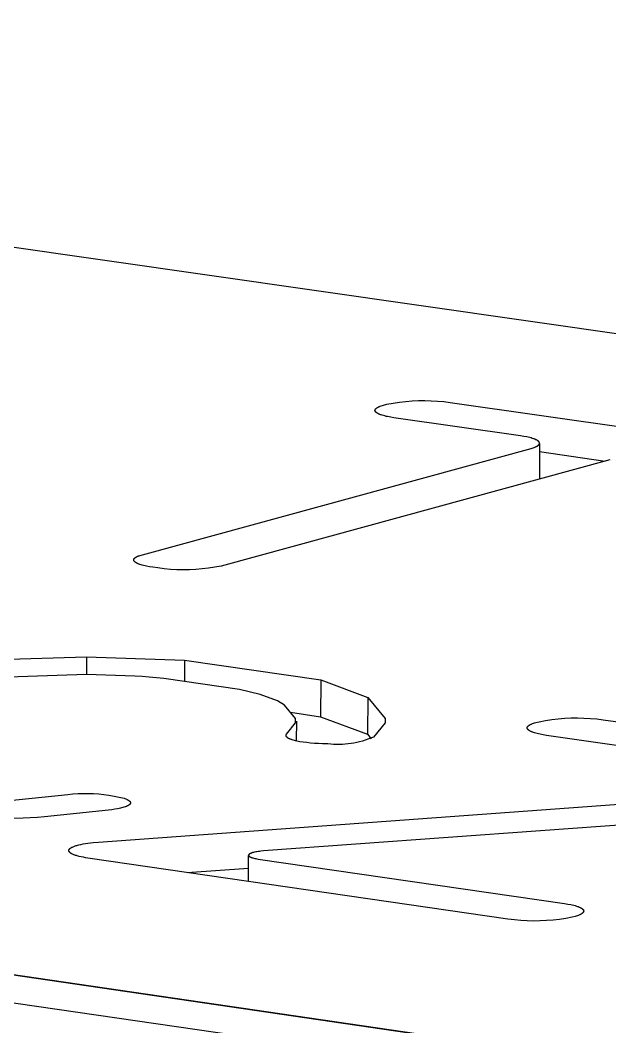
# Model space of a CAD drawing. Header units: millimetres. Extents: x -1283 to 2747, y -259 to 2557.
# Drawn here: x -25.82 to -11.62, y 884.06 to 908.29 of the extents above; entities that cross this region are included whole.
import ezdxf

# ---------------------------------------------------------------- set-up
doc = ezdxf.new("R2010")
doc.units = ezdxf.units.MM
doc.header["$MEASUREMENT"] = 0
doc.layers.add('Utwórz2D linie widoczne', color=7, linetype='Continuous', true_color=0x000000)

msp = doc.modelspace()

# ---------------------------------------------------------------- linework, layer by layer
at = {"layer": 'Utwórz2D linie widoczne'}
for p, q in [((133.445, 880.015), (-137.206, 918.732)), ((-177.156, 907.395), (89.502, 868.446)), ((90.257, 868.338), (-177.15, 907.396)), ((-180.82, 907.279), (90.947, 867.553)), ((-16.686, 899.097), (-16.534, 899.114)), ((-16.534, 899.114), (-16.381, 899.127)), ((-16.381, 899.127), (-16.229, 899.134)), ((-16.229, 899.134), (-16.076, 899.136)), ((-16.076, 899.136), (-15.922, 899.133)), ((-15.922, 899.133), (-15.77, 899.124)), ((-15.77, 899.124), (-15.617, 899.111)), ((-15.617, 899.111), (-15.465, 899.093)), ((-17.277, 898.904), (-17.276, 898.905)), ((-17.277, 898.902), (-17.277, 898.904)), ((-17.277, 898.901), (-17.277, 898.902)), ((-17.277, 898.9), (-17.277, 898.901)), ((-17.277, 898.898), (-17.277, 898.9)), ((-17.277, 898.897), (-17.277, 898.898)), ((-17.277, 898.895), (-17.277, 898.897)), ((-17.277, 898.894), (-17.277, 898.895)), ((-17.277, 898.893), (-17.277, 898.894)), ((-17.276, 898.891), (-17.277, 898.893)), ((-17.276, 898.909), (-17.275, 898.911)), ((-17.276, 898.908), (-17.276, 898.909)), ((-17.276, 898.907), (-17.276, 898.908)), ((-17.276, 898.905), (-17.276, 898.907)), ((-17.276, 898.89), (-17.276, 898.891)), ((-17.276, 898.889), (-17.276, 898.89)), ((-17.275, 898.887), (-17.276, 898.889)), ((-17.275, 898.912), (-17.274, 898.913)), ((-17.275, 898.911), (-17.275, 898.912)), ((-17.275, 898.886), (-17.275, 898.887)), ((-17.275, 898.884), (-17.275, 898.886)), ((-17.274, 898.883), (-17.275, 898.884)), ((-17.274, 898.915), (-17.273, 898.916)), ((-17.274, 898.913), (-17.274, 898.915)), ((-17.274, 898.882), (-17.274, 898.883)), ((-17.273, 898.88), (-17.274, 898.882)), ((-17.273, 898.918), (-17.272, 898.919)), ((-17.273, 898.916), (-17.273, 898.918)), ((-17.272, 898.879), (-17.273, 898.88)), ((-17.272, 898.92), (-17.271, 898.922)), ((-17.272, 898.919), (-17.272, 898.92)), ((-17.272, 898.877), (-17.272, 898.879)), ((-17.271, 898.876), (-17.272, 898.877)), ((-17.271, 898.922), (-17.27, 898.923)), ((-17.27, 898.875), (-17.271, 898.876)), ((-17.27, 898.923), (-17.269, 898.924)), ((-17.269, 898.873), (-17.27, 898.875)), ((-17.269, 898.924), (-17.268, 898.926)), ((-17.268, 898.872), (-17.269, 898.873)), ((-17.268, 898.927), (-17.267, 898.928)), ((-17.268, 898.926), (-17.268, 898.927)), ((-17.268, 898.871), (-17.268, 898.872)), ((-17.267, 898.869), (-17.268, 898.871)), ((-17.267, 898.928), (-17.266, 898.93)), ((-17.266, 898.868), (-17.267, 898.869)), ((-17.266, 898.93), (-17.265, 898.931)), ((-17.265, 898.866), (-17.266, 898.868)), ((-17.265, 898.931), (-17.264, 898.932)), ((-17.263, 898.865), (-17.265, 898.866)), ((-17.264, 898.932), (-17.262, 898.934)), ((-17.262, 898.864), (-17.263, 898.865)), ((-17.262, 898.934), (-17.261, 898.935)), ((-17.261, 898.862), (-17.262, 898.864)), ((-17.261, 898.935), (-17.26, 898.936)), ((-17.26, 898.861), (-17.261, 898.862)), ((-17.26, 898.936), (-17.259, 898.938)), ((-17.259, 898.86), (-17.26, 898.861)), ((-17.259, 898.938), (-17.256, 898.94)), ((-17.257, 898.858), (-17.259, 898.86)), ((-17.255, 898.855), (-17.257, 898.858)), ((-17.256, 898.94), (-17.254, 898.943)), ((-17.254, 898.943), (-17.251, 898.946)), ((-17.251, 898.946), (-17.248, 898.948)), ((-17.248, 898.948), (-17.244, 898.951)), ((-17.244, 898.951), (-17.241, 898.953)), ((-17.241, 898.953), (-17.238, 898.956)), ((-17.238, 898.956), (-17.234, 898.958)), ((-17.234, 898.958), (-17.23, 898.961)), ((-17.23, 898.961), (-17.226, 898.964)), ((-17.226, 898.964), (-17.222, 898.966)), ((-17.222, 898.966), (-17.213, 898.971)), ((-17.213, 898.971), (-17.204, 898.976)), ((-17.204, 898.976), (-17.195, 898.981)), ((-17.195, 898.981), (-17.184, 898.985)), ((-17.184, 898.985), (-17.174, 898.99)), ((-17.174, 898.99), (-17.162, 898.994)), ((-17.162, 898.994), (-17.151, 898.999)), ((-17.151, 898.999), (-17.126, 899.007)), ((-17.126, 899.007), (-17.1, 899.016)), ((-17.1, 899.016), (-17.073, 899.024)), ((-17.073, 899.024), (-16.988, 899.047)), ((-16.988, 899.047), (-16.838, 899.074)), ((-16.838, 899.074), (-16.686, 899.097)), ((-15.465, 899.093), (-5.681, 897.689)), ((-17.252, 898.853), (-17.255, 898.855)), ((-17.249, 898.85), (-17.252, 898.853)), ((-17.245, 898.847), (-17.249, 898.85)), ((-17.242, 898.845), (-17.245, 898.847)), ((-17.238, 898.842), (-17.242, 898.845)), ((-17.234, 898.839), (-17.238, 898.842)), ((-17.23, 898.837), (-17.234, 898.839)), ((-17.226, 898.834), (-17.23, 898.837)), ((-17.222, 898.831), (-17.226, 898.834)), ((-17.217, 898.829), (-17.222, 898.831)), ((-17.213, 898.826), (-17.217, 898.829)), ((-17.203, 898.821), (-17.213, 898.826)), ((-17.193, 898.816), (-17.203, 898.821)), ((-17.182, 898.811), (-17.193, 898.816)), ((-17.17, 898.806), (-17.182, 898.811)), ((-17.158, 898.801), (-17.17, 898.806)), ((-17.145, 898.796), (-17.158, 898.801)), ((-17.131, 898.791), (-17.145, 898.796)), ((-17.103, 898.782), (-17.131, 898.791)), ((-17.073, 898.773), (-17.103, 898.782)), ((-17.041, 898.765), (-17.073, 898.773)), ((-17.007, 898.756), (-17.041, 898.765)), ((-16.972, 898.749), (-17.007, 898.756)), ((-16.898, 898.735), (-16.972, 898.749)), ((-16.821, 898.723), (-16.898, 898.735)), ((-13.774, 898.286), (-16.821, 898.723)), ((-13.697, 898.273), (-13.774, 898.286)), ((-13.623, 898.259), (-13.697, 898.273)), ((-13.588, 898.252), (-13.623, 898.259)), ((-13.554, 898.244), (-13.588, 898.252)), ((-13.522, 898.235), (-13.554, 898.244)), ((-13.492, 898.226), (-13.522, 898.235)), ((-13.464, 898.217), (-13.492, 898.226)), ((-13.45, 898.212), (-13.464, 898.217)), ((-13.437, 898.208), (-13.45, 898.212)), ((-13.425, 898.203), (-13.437, 898.208)), ((-13.413, 898.198), (-13.425, 898.203)), ((-13.402, 898.193), (-13.413, 898.198)), ((-13.392, 898.187), (-13.402, 898.193)), ((-13.382, 898.182), (-13.392, 898.187)), ((-13.377, 898.18), (-13.382, 898.182)), ((-13.373, 898.177), (-13.377, 898.18)), ((-13.368, 898.174), (-13.373, 898.177)), ((-13.364, 898.172), (-13.368, 898.174)), ((-13.36, 898.169), (-13.364, 898.172)), ((-13.356, 898.166), (-13.36, 898.169)), ((-13.353, 898.164), (-13.356, 898.166)), ((-13.349, 898.161), (-13.353, 898.164)), ((-13.346, 898.158), (-13.349, 898.161)), ((-13.343, 898.155), (-13.346, 898.158)), ((-13.34, 898.153), (-13.343, 898.155)), ((-13.337, 898.15), (-13.34, 898.153)), ((-13.336, 898.149), (-13.337, 898.15)), ((-13.335, 898.147), (-13.336, 898.149)), ((-13.333, 898.146), (-13.335, 898.147)), ((-13.332, 898.144), (-13.333, 898.146)), ((-13.331, 898.143), (-13.332, 898.144)), ((-13.33, 898.142), (-13.331, 898.143)), ((-13.329, 898.14), (-13.33, 898.142)), ((-13.328, 898.139), (-13.329, 898.14)), ((-13.327, 898.138), (-13.328, 898.139)), ((-13.326, 898.136), (-13.327, 898.138)), ((-13.325, 898.135), (-13.326, 898.136)), ((-13.324, 898.133), (-13.325, 898.135)), ((-13.324, 898.132), (-13.324, 898.133)), ((-13.323, 898.131), (-13.324, 898.132)), ((-13.322, 898.129), (-13.323, 898.131)), ((-22.876, 895.427), (-13.521, 897.984)), ((-13.521, 897.984), (-13.494, 897.992)), ((-13.494, 897.992), (-13.468, 898)), ((-13.468, 898), (-13.443, 898.009)), ((-13.443, 898.009), (-13.432, 898.013)), ((-13.432, 898.013), (-13.42, 898.018)), ((-13.42, 898.018), (-13.41, 898.023)), ((-13.41, 898.023), (-13.4, 898.027)), ((-13.4, 898.027), (-13.39, 898.032)), ((-13.39, 898.032), (-13.381, 898.037)), ((-13.381, 898.037), (-13.372, 898.042)), ((-13.372, 898.042), (-13.368, 898.044)), ((-13.368, 898.044), (-13.364, 898.047)), ((-13.364, 898.047), (-13.36, 898.049)), ((-13.36, 898.049), (-13.357, 898.052)), ((-13.357, 898.052), (-13.353, 898.055)), ((-13.353, 898.055), (-13.35, 898.057)), ((-13.35, 898.057), (-13.347, 898.06)), ((-13.347, 898.06), (-13.343, 898.062)), ((-13.343, 898.062), (-13.341, 898.065)), ((-13.341, 898.065), (-13.338, 898.068)), ((-13.338, 898.068), (-13.335, 898.07)), ((-13.335, 898.07), (-13.334, 898.072)), ((-13.334, 898.072), (-13.333, 898.073)), ((-13.333, 898.073), (-13.332, 898.074)), ((-13.332, 898.074), (-13.331, 898.076)), ((-13.331, 898.076), (-13.33, 898.077)), ((-13.33, 898.077), (-13.329, 898.078)), ((-13.329, 898.078), (-13.328, 898.08)), ((-13.328, 898.08), (-13.327, 898.081)), ((-13.327, 898.081), (-13.326, 898.082)), ((-13.326, 898.082), (-13.325, 898.084)), ((-13.325, 898.084), (-13.324, 898.085)), ((-13.324, 898.085), (-13.323, 898.086)), ((-13.323, 898.088), (-13.322, 898.089)), ((-13.323, 898.086), (-13.323, 898.088)), ((-13.322, 898.128), (-13.322, 898.129)), ((-13.321, 898.126), (-13.322, 898.128)), ((-13.322, 898.089), (-13.321, 898.09)), ((-13.32, 898.125), (-13.321, 898.126)), ((-13.317, 898.1), (-13.321, 897.248)), ((-13.321, 898.092), (-13.32, 898.093)), ((-13.321, 898.09), (-13.321, 898.092)), ((-13.32, 898.124), (-13.32, 898.125)), ((-13.319, 898.122), (-13.32, 898.124)), ((-13.32, 898.095), (-13.319, 898.096)), ((-13.32, 898.093), (-13.32, 898.095)), ((-13.319, 898.121), (-13.319, 898.122)), ((-13.319, 898.119), (-13.319, 898.121)), ((-13.318, 898.118), (-13.319, 898.119)), ((-13.319, 898.099), (-13.318, 898.1)), ((-13.319, 898.097), (-13.319, 898.099)), ((-13.319, 898.096), (-13.319, 898.097)), ((-13.318, 898.117), (-13.318, 898.118)), ((-13.318, 898.115), (-13.318, 898.117)), ((-13.318, 898.114), (-13.318, 898.115)), ((-13.318, 898.113), (-13.318, 898.114)), ((-13.317, 898.111), (-13.318, 898.113)), ((-13.318, 898.106), (-13.317, 898.107)), ((-13.318, 898.104), (-13.318, 898.106)), ((-13.318, 898.103), (-13.318, 898.104)), ((-13.318, 898.101), (-13.318, 898.103)), ((-13.318, 898.1), (-13.318, 898.101)), ((-13.318, 897.906), (-11.741, 897.68)), ((-13.317, 898.11), (-13.317, 898.111)), ((-13.317, 898.108), (-13.317, 898.11)), ((-13.317, 898.107), (-13.317, 898.108)), ((-11.624, 897.712), (-20.976, 895.153)), ((-23.082, 895.309), (-23.081, 895.31)), ((-23.082, 895.308), (-23.082, 895.309)), ((-23.082, 895.306), (-23.082, 895.308)), ((-23.082, 895.305), (-23.082, 895.306)), ((-23.082, 895.303), (-23.082, 895.305)), ((-23.082, 895.302), (-23.082, 895.303)), ((-23.082, 895.301), (-23.082, 895.302)), ((-23.082, 895.299), (-23.082, 895.301)), ((-23.082, 895.298), (-23.082, 895.299)), ((-23.082, 895.296), (-23.082, 895.298)), ((-23.082, 895.295), (-23.082, 895.296)), ((-23.082, 895.294), (-23.082, 895.295)), ((-23.081, 895.292), (-23.082, 895.294)), ((-23.081, 895.313), (-23.08, 895.315)), ((-23.081, 895.312), (-23.081, 895.313)), ((-23.081, 895.31), (-23.081, 895.312)), ((-23.081, 895.291), (-23.081, 895.292)), ((-23.081, 895.289), (-23.081, 895.291)), ((-23.08, 895.288), (-23.081, 895.289)), ((-23.08, 895.316), (-23.079, 895.317)), ((-23.08, 895.315), (-23.08, 895.316)), ((-23.08, 895.287), (-23.08, 895.288)), ((-23.079, 895.285), (-23.08, 895.287)), ((-23.079, 895.319), (-23.078, 895.32)), ((-23.079, 895.317), (-23.079, 895.319)), ((-23.079, 895.284), (-23.079, 895.285)), ((-23.078, 895.282), (-23.079, 895.284)), ((-23.078, 895.32), (-23.077, 895.321)), ((-23.078, 895.281), (-23.078, 895.282)), ((-23.077, 895.28), (-23.078, 895.281)), ((-23.077, 895.323), (-23.076, 895.324)), ((-23.077, 895.321), (-23.077, 895.323)), ((-23.076, 895.278), (-23.077, 895.28)), ((-23.076, 895.324), (-23.075, 895.326)), ((-23.076, 895.277), (-23.076, 895.278)), ((-23.075, 895.275), (-23.076, 895.277)), ((-23.075, 895.326), (-23.074, 895.327)), ((-23.074, 895.274), (-23.075, 895.275)), ((-23.074, 895.327), (-23.073, 895.328)), ((-23.073, 895.273), (-23.074, 895.274)), ((-23.073, 895.33), (-23.072, 895.331)), ((-23.073, 895.328), (-23.073, 895.33)), ((-23.072, 895.271), (-23.073, 895.273)), ((-23.072, 895.331), (-23.071, 895.332)), ((-23.071, 895.27), (-23.072, 895.271)), ((-23.071, 895.332), (-23.07, 895.334)), ((-23.07, 895.269), (-23.071, 895.27)), ((-23.07, 895.334), (-23.069, 895.335)), ((-23.069, 895.267), (-23.07, 895.269)), ((-23.069, 895.335), (-23.067, 895.336)), ((-23.068, 895.266), (-23.069, 895.267)), ((-23.067, 895.264), (-23.068, 895.266)), ((-23.067, 895.336), (-23.066, 895.338)), ((-23.065, 895.263), (-23.067, 895.264)), ((-23.066, 895.338), (-23.065, 895.339)), ((-23.065, 895.339), (-23.064, 895.34)), ((-23.064, 895.262), (-23.065, 895.263)), ((-23.064, 895.34), (-23.061, 895.343)), ((-23.063, 895.26), (-23.064, 895.262)), ((-23.06, 895.257), (-23.063, 895.26)), ((-23.061, 895.343), (-23.058, 895.346)), ((-23.057, 895.255), (-23.06, 895.257)), ((-23.058, 895.346), (-23.056, 895.348)), ((-23.054, 895.252), (-23.057, 895.255)), ((-23.056, 895.348), (-23.052, 895.351)), ((-23.051, 895.249), (-23.054, 895.252)), ((-23.052, 895.351), (-23.049, 895.354)), ((-23.047, 895.246), (-23.051, 895.249)), ((-23.049, 895.354), (-23.046, 895.356)), ((-23.044, 895.244), (-23.047, 895.246)), ((-23.046, 895.356), (-23.042, 895.359)), ((-23.04, 895.241), (-23.044, 895.244)), ((-23.042, 895.359), (-23.039, 895.361)), ((-23.036, 895.238), (-23.04, 895.241)), ((-23.039, 895.361), (-23.035, 895.364)), ((-23.032, 895.236), (-23.036, 895.238)), ((-23.035, 895.364), (-23.031, 895.366)), ((-23.028, 895.233), (-23.032, 895.236)), ((-23.031, 895.366), (-23.027, 895.369)), ((-23.023, 895.23), (-23.028, 895.233)), ((-23.027, 895.369), (-23.018, 895.374)), ((-23.018, 895.228), (-23.023, 895.23)), ((-23.018, 895.374), (-23.009, 895.379)), ((-23.009, 895.222), (-23.018, 895.228)), ((-23.009, 895.379), (-22.999, 895.384)), ((-22.998, 895.217), (-23.009, 895.222)), ((-22.999, 895.384), (-22.989, 895.388)), ((-22.989, 895.388), (-22.978, 895.393)), ((-22.978, 895.393), (-22.967, 895.398)), ((-22.967, 895.398), (-22.955, 895.402)), ((-22.955, 895.402), (-22.93, 895.411)), ((-22.93, 895.411), (-22.904, 895.419)), ((-22.904, 895.419), (-22.876, 895.427)), ((-22.987, 895.212), (-22.998, 895.217)), ((-22.975, 895.207), (-22.987, 895.212)), ((-22.963, 895.202), (-22.975, 895.207)), ((-22.95, 895.197), (-22.963, 895.202)), ((-22.937, 895.193), (-22.95, 895.197)), ((-22.908, 895.183), (-22.937, 895.193)), ((-22.878, 895.174), (-22.908, 895.183)), ((-22.846, 895.166), (-22.878, 895.174)), ((-22.812, 895.158), (-22.846, 895.166)), ((-22.777, 895.15), (-22.812, 895.158)), ((-22.703, 895.136), (-22.777, 895.15)), ((-22.626, 895.124), (-22.703, 895.136)), ((-22.507, 895.107), (-22.626, 895.124)), ((-22.354, 895.088), (-22.507, 895.107)), ((-22.201, 895.074), (-22.354, 895.088)), ((-22.047, 895.066), (-22.201, 895.074)), ((-21.894, 895.063), (-22.047, 895.066)), ((-21.74, 895.065), (-21.894, 895.063)), ((-21.586, 895.072), (-21.74, 895.065)), ((-21.433, 895.085), (-21.586, 895.072)), ((-21.28, 895.102), (-21.433, 895.085)), ((-21.128, 895.125), (-21.28, 895.102)), ((-20.976, 895.153), (-21.128, 895.125)), ((-26.753, 892.893), (-24.216, 892.968)), ((-24.216, 892.968), (-24.218, 892.541)), ((-24.216, 892.968), (-21.861, 892.887)), ((-21.861, 892.887), (-21.862, 892.371)), ((-21.861, 892.887), (-18.584, 892.413)), ((-24.217, 892.541), (-26.348, 892.475)), ((-23.06, 892.502), (-24.217, 892.541)), ((-22.884, 892.494), (-23.06, 892.502)), ((-22.709, 892.482), (-22.884, 892.494)), ((-22.534, 892.465), (-22.709, 892.482)), ((-22.359, 892.443), (-22.534, 892.465)), ((-20.538, 892.18), (-22.359, 892.443)), ((-18.584, 892.413), (-18.587, 891.528)), ((-18.584, 892.413), (-17.452, 891.989)), ((-20.038, 892.064), (-20.538, 892.18)), ((-19.623, 891.906), (-20.038, 892.064)), ((-19.457, 891.806), (-19.623, 891.906)), ((-17.452, 891.989), (-17.455, 891.105)), ((-17.452, 891.989), (-17.032, 891.484)), ((-19.191, 891.485), (-19.457, 891.806)), ((-19.314, 891.634), (-18.587, 891.528)), ((-19.406, 891.105), (-19.189, 891.38)), ((-19.189, 891.38), (-19.191, 891.485)), ((-19.169, 891.419), (-19.171, 890.944)), ((-18.587, 891.528), (-17.455, 891.105)), ((-17.032, 891.377), (-17.316, 891.035)), ((-17.032, 891.484), (-17.032, 891.377)), ((-13.531, 891.341), (-13.521, 891.346)), ((-13.521, 891.346), (-13.51, 891.351)), ((-13.51, 891.351), (-13.499, 891.355)), ((-13.499, 891.355), (-13.487, 891.36)), ((-13.487, 891.36), (-13.462, 891.369)), ((-13.462, 891.369), (-13.436, 891.377)), ((-13.436, 891.377), (-13.408, 891.385)), ((-13.408, 891.385), (-13.323, 891.408)), ((-13.323, 891.408), (-13.171, 891.437)), ((-13.171, 891.437), (-13.018, 891.46)), ((-13.018, 891.46), (-12.865, 891.477)), ((-12.865, 891.477), (-12.711, 891.49)), ((-12.711, 891.49), (-12.556, 891.497)), ((-12.556, 891.497), (-12.402, 891.499)), ((-12.402, 891.499), (-12.247, 891.496)), ((-12.247, 891.496), (-12.093, 891.488)), ((-12.093, 891.488), (-11.939, 891.474)), ((-11.939, 891.474), (-11.786, 891.455)), ((-11.786, 891.455), (-1.686, 889.994)), ((-19.408, 891.103), (-19.407, 891.104)), ((-19.407, 891.104), (-19.406, 891.105)), ((-17.455, 891.105), (-17.366, 890.998)), ((-13.614, 891.262), (-13.613, 891.263)), ((-13.614, 891.26), (-13.614, 891.262)), ((-13.614, 891.259), (-13.614, 891.26)), ((-13.614, 891.257), (-13.614, 891.259)), ((-13.614, 891.256), (-13.614, 891.257)), ((-13.614, 891.255), (-13.614, 891.256)), ((-13.613, 891.253), (-13.614, 891.255)), ((-13.613, 891.267), (-13.612, 891.269)), ((-13.613, 891.266), (-13.613, 891.267)), ((-13.613, 891.264), (-13.613, 891.266)), ((-13.613, 891.263), (-13.613, 891.264)), ((-13.613, 891.252), (-13.613, 891.253)), ((-13.613, 891.25), (-13.613, 891.252)), ((-13.613, 891.249), (-13.613, 891.25)), ((-13.612, 891.247), (-13.613, 891.249)), ((-13.612, 891.271), (-13.611, 891.273)), ((-13.612, 891.27), (-13.612, 891.271)), ((-13.612, 891.269), (-13.612, 891.27)), ((-13.612, 891.246), (-13.612, 891.247)), ((-13.612, 891.245), (-13.612, 891.246)), ((-13.611, 891.243), (-13.612, 891.245)), ((-13.611, 891.274), (-13.61, 891.276)), ((-13.611, 891.273), (-13.611, 891.274)), ((-13.611, 891.242), (-13.611, 891.243)), ((-13.61, 891.24), (-13.611, 891.242)), ((-13.61, 891.277), (-13.609, 891.278)), ((-13.61, 891.276), (-13.61, 891.277)), ((-13.61, 891.239), (-13.61, 891.24)), ((-13.609, 891.238), (-13.61, 891.239)), ((-13.609, 891.278), (-13.608, 891.28)), ((-13.608, 891.236), (-13.609, 891.238)), ((-13.608, 891.281), (-13.607, 891.282)), ((-13.608, 891.28), (-13.608, 891.281)), ((-13.608, 891.235), (-13.608, 891.236)), ((-13.607, 891.233), (-13.608, 891.235)), ((-13.607, 891.282), (-13.606, 891.284)), ((-13.606, 891.232), (-13.607, 891.233)), ((-13.606, 891.284), (-13.605, 891.285)), ((-13.605, 891.231), (-13.606, 891.232)), ((-13.605, 891.285), (-13.604, 891.287)), ((-13.604, 891.229), (-13.605, 891.231)), ((-13.604, 891.287), (-13.603, 891.288)), ((-13.603, 891.228), (-13.604, 891.229)), ((-13.603, 891.288), (-13.602, 891.289)), ((-13.602, 891.226), (-13.603, 891.228)), ((-13.602, 891.289), (-13.601, 891.291)), ((-13.601, 891.225), (-13.602, 891.226)), ((-13.601, 891.291), (-13.6, 891.292)), ((-13.6, 891.223), (-13.601, 891.225)), ((-13.6, 891.292), (-13.599, 891.293)), ((-13.599, 891.222), (-13.6, 891.223)), ((-13.599, 891.293), (-13.598, 891.295)), ((-13.598, 891.221), (-13.599, 891.222)), ((-13.598, 891.295), (-13.597, 891.296)), ((-13.596, 891.219), (-13.598, 891.221)), ((-13.597, 891.296), (-13.596, 891.297)), ((-13.596, 891.297), (-13.593, 891.3)), ((-13.595, 891.218), (-13.596, 891.219)), ((-13.594, 891.216), (-13.595, 891.218)), ((-13.591, 891.214), (-13.594, 891.216)), ((-13.593, 891.3), (-13.59, 891.303)), ((-13.588, 891.211), (-13.591, 891.214)), ((-13.59, 891.303), (-13.587, 891.306)), ((-13.585, 891.208), (-13.588, 891.211)), ((-13.587, 891.306), (-13.584, 891.308)), ((-13.582, 891.205), (-13.585, 891.208)), ((-13.584, 891.308), (-13.581, 891.311)), ((-13.578, 891.203), (-13.582, 891.205)), ((-13.581, 891.311), (-13.578, 891.313)), ((-13.578, 891.313), (-13.574, 891.316)), ((-13.574, 891.2), (-13.578, 891.203)), ((-13.574, 891.316), (-13.571, 891.319)), ((-13.571, 891.197), (-13.574, 891.2)), ((-13.571, 891.319), (-13.567, 891.321)), ((-13.567, 891.194), (-13.571, 891.197)), ((-13.567, 891.321), (-13.563, 891.324)), ((-13.562, 891.192), (-13.567, 891.194)), ((-13.563, 891.324), (-13.559, 891.326)), ((-13.558, 891.189), (-13.562, 891.192)), ((-13.559, 891.326), (-13.55, 891.331)), ((-13.553, 891.186), (-13.558, 891.189)), ((-13.549, 891.184), (-13.553, 891.186)), ((-13.55, 891.331), (-13.541, 891.336)), ((-13.539, 891.178), (-13.549, 891.184)), ((-13.541, 891.336), (-13.531, 891.341)), ((-13.528, 891.173), (-13.539, 891.178)), ((-13.517, 891.168), (-13.528, 891.173)), ((-13.505, 891.163), (-13.517, 891.168)), ((-13.493, 891.158), (-13.505, 891.163)), ((-13.48, 891.153), (-13.493, 891.158)), ((-13.466, 891.148), (-13.48, 891.153)), ((-13.438, 891.139), (-13.466, 891.148)), ((-13.407, 891.13), (-13.438, 891.139)), ((-13.375, 891.121), (-13.407, 891.13)), ((-13.341, 891.113), (-13.375, 891.121)), ((-13.305, 891.105), (-13.341, 891.113)), ((-13.231, 891.091), (-13.305, 891.105)), ((-19.418, 891.081), (-19.417, 891.082)), ((-19.418, 891.08), (-19.418, 891.081)), ((-19.418, 891.079), (-19.418, 891.08)), ((-19.418, 891.078), (-19.418, 891.079)), ((-19.418, 891.076), (-19.418, 891.078)), ((-19.418, 891.075), (-19.418, 891.076)), ((-19.418, 891.074), (-19.418, 891.075)), ((-19.418, 891.073), (-19.418, 891.074)), ((-19.418, 891.071), (-19.418, 891.073)), ((-19.418, 891.07), (-19.418, 891.071)), ((-19.418, 891.069), (-19.418, 891.07)), ((-19.417, 891.068), (-19.418, 891.069)), ((-19.417, 891.085), (-19.416, 891.086)), ((-19.417, 891.084), (-19.417, 891.085)), ((-19.417, 891.082), (-19.417, 891.084)), ((-19.417, 891.066), (-19.417, 891.068)), ((-19.417, 891.065), (-19.417, 891.066)), ((-19.416, 891.064), (-19.417, 891.065)), ((-19.416, 891.089), (-19.415, 891.09)), ((-19.416, 891.087), (-19.416, 891.089)), ((-19.416, 891.086), (-19.416, 891.087)), ((-19.416, 891.063), (-19.416, 891.064)), ((-19.416, 891.061), (-19.416, 891.063)), ((-19.415, 891.06), (-19.416, 891.061)), ((-19.415, 891.091), (-19.414, 891.092)), ((-19.415, 891.09), (-19.415, 891.091)), ((-19.415, 891.059), (-19.415, 891.06)), ((-19.414, 891.058), (-19.415, 891.059)), ((-19.414, 891.093), (-19.413, 891.095)), ((-19.414, 891.092), (-19.414, 891.093)), ((-19.414, 891.056), (-19.414, 891.058)), ((-19.413, 891.055), (-19.414, 891.056)), ((-19.413, 891.095), (-19.412, 891.096)), ((-19.412, 891.054), (-19.413, 891.055)), ((-19.412, 891.097), (-19.411, 891.098)), ((-19.412, 891.096), (-19.412, 891.097)), ((-19.412, 891.053), (-19.412, 891.054)), ((-19.411, 891.051), (-19.412, 891.053)), ((-19.411, 891.098), (-19.41, 891.099)), ((-19.41, 891.05), (-19.411, 891.051)), ((-19.41, 891.101), (-19.409, 891.102)), ((-19.41, 891.099), (-19.41, 891.101)), ((-19.409, 891.049), (-19.41, 891.05)), ((-19.409, 891.102), (-19.408, 891.103)), ((-19.409, 891.048), (-19.409, 891.049)), ((-19.408, 891.046), (-19.409, 891.048)), ((-19.407, 891.045), (-19.408, 891.046)), ((-19.406, 891.044), (-19.407, 891.045)), ((-19.405, 891.043), (-19.406, 891.044)), ((-19.404, 891.042), (-19.405, 891.043)), ((-19.403, 891.04), (-19.404, 891.042)), ((-19.401, 891.039), (-19.403, 891.04)), ((-19.399, 891.037), (-19.401, 891.039)), ((-19.397, 891.034), (-19.399, 891.037)), ((-19.394, 891.032), (-19.397, 891.034)), ((-19.391, 891.029), (-19.394, 891.032)), ((-19.388, 891.027), (-19.391, 891.029)), ((-19.385, 891.024), (-19.388, 891.027)), ((-19.382, 891.022), (-19.385, 891.024)), ((-19.378, 891.019), (-19.382, 891.022)), ((-19.374, 891.017), (-19.378, 891.019)), ((-19.371, 891.015), (-19.374, 891.017)), ((-19.367, 891.012), (-19.371, 891.015)), ((-19.363, 891.01), (-19.367, 891.012)), ((-19.358, 891.007), (-19.363, 891.01)), ((-19.35, 891.003), (-19.358, 891.007)), ((-19.34, 890.998), (-19.35, 891.003)), ((-19.33, 890.994), (-19.34, 890.998)), ((-19.319, 890.989), (-19.33, 890.994)), ((-19.308, 890.985), (-19.319, 890.989)), ((-19.297, 890.98), (-19.308, 890.985)), ((-19.285, 890.976), (-19.297, 890.98)), ((-19.272, 890.972), (-19.285, 890.976)), ((-19.245, 890.963), (-19.272, 890.972)), ((-19.217, 890.955), (-19.245, 890.963)), ((-19.186, 890.948), (-19.217, 890.955)), ((-19.154, 890.94), (-19.186, 890.948)), ((-19.119, 890.933), (-19.154, 890.94)), ((-19.083, 890.926), (-19.119, 890.933)), ((-19.004, 890.914), (-19.083, 890.926)), ((-18.919, 890.903), (-19.004, 890.914)), ((-18.829, 890.893), (-18.919, 890.903)), ((-18.736, 890.886), (-18.829, 890.893)), ((-18.64, 890.881), (-18.736, 890.886)), ((-18.543, 890.877), (-18.64, 890.881)), ((-18.412, 890.874), (-18.543, 890.877)), ((-18.342, 890.867), (-18.412, 890.874)), ((-18.272, 890.862), (-18.342, 890.867)), ((-18.202, 890.859), (-18.272, 890.862)), ((-18.062, 890.861), (-18.132, 890.859)), ((-17.992, 890.866), (-18.062, 890.861)), ((-17.923, 890.873), (-17.992, 890.866)), ((-17.853, 890.882), (-17.923, 890.873)), ((-17.784, 890.893), (-17.853, 890.882)), ((-17.715, 890.907), (-17.784, 890.893)), ((-17.647, 890.922), (-17.715, 890.907)), ((-17.58, 890.941), (-17.647, 890.922)), ((-17.513, 890.961), (-17.58, 890.941)), ((-17.446, 890.983), (-17.513, 890.961)), ((-17.381, 891.008), (-17.446, 890.983)), ((-17.316, 891.035), (-17.381, 891.008)), ((-13.153, 891.079), (-13.231, 891.091)), ((-5.799, 890.014), (-13.153, 891.079)), ((-18.132, 890.859), (-18.202, 890.859)), ((-26.153, 889.506), (-24.672, 889.657)), ((-24.672, 889.657), (-24.548, 889.67)), ((-24.548, 889.67), (-24.424, 889.678)), ((-24.424, 889.678), (-24.3, 889.683)), ((-24.3, 889.683), (-24.175, 889.683)), ((-24.175, 889.683), (-24.051, 889.678)), ((-24.051, 889.678), (-23.927, 889.67)), ((-23.928, 888.511), (-5.923, 889.822)), ((-23.927, 889.67), (-23.803, 889.657)), ((-23.803, 889.657), (-23.68, 889.64)), ((-23.68, 889.64), (-23.557, 889.619)), ((-23.557, 889.619), (-23.436, 889.593)), ((-23.436, 889.593), (-23.315, 889.564)), ((-23.315, 889.564), (-23.258, 889.54)), ((-23.258, 889.54), (-23.249, 889.536)), ((-23.249, 889.536), (-23.24, 889.532)), ((-23.24, 889.532), (-23.232, 889.528)), ((-23.232, 889.528), (-23.224, 889.524)), ((-23.224, 889.524), (-23.216, 889.519)), ((-23.216, 889.519), (-23.209, 889.515)), ((-23.209, 889.515), (-23.206, 889.513)), ((-23.206, 889.513), (-23.203, 889.511)), ((-23.203, 889.511), (-23.2, 889.509)), ((-23.2, 889.509), (-23.197, 889.506)), ((-23.197, 889.506), (-23.194, 889.504)), ((-23.194, 889.504), (-23.191, 889.502)), ((-23.191, 889.502), (-23.188, 889.5)), ((-23.188, 889.409), (-23.191, 889.407)), ((-23.188, 889.5), (-23.186, 889.498)), ((-23.186, 889.412), (-23.188, 889.409)), ((-23.186, 889.498), (-23.183, 889.495)), ((-23.183, 889.414), (-23.186, 889.412)), ((-23.183, 889.495), (-23.181, 889.493)), ((-23.181, 889.416), (-23.183, 889.414)), ((-23.181, 889.493), (-23.179, 889.491)), ((-23.178, 889.419), (-23.181, 889.416)), ((-23.179, 889.491), (-23.177, 889.488)), ((-23.177, 889.42), (-23.178, 889.419)), ((-23.177, 889.488), (-23.176, 889.487)), ((-23.176, 889.421), (-23.177, 889.42)), ((-23.176, 889.487), (-23.175, 889.486)), ((-23.175, 889.422), (-23.176, 889.421)), ((-23.175, 889.486), (-23.174, 889.485)), ((-23.174, 889.424), (-23.175, 889.422)), ((-23.174, 889.485), (-23.173, 889.484)), ((-23.173, 889.425), (-23.174, 889.424)), ((-23.173, 889.484), (-23.172, 889.483)), ((-23.172, 889.426), (-23.173, 889.425)), ((-23.172, 889.483), (-23.171, 889.481)), ((-23.171, 889.427), (-23.172, 889.426)), ((-23.171, 889.481), (-23.17, 889.48)), ((-23.17, 889.43), (-23.171, 889.429)), ((-23.171, 889.429), (-23.171, 889.427)), ((-23.17, 889.48), (-23.17, 889.479)), ((-23.17, 889.479), (-23.169, 889.478)), ((-23.169, 889.431), (-23.17, 889.43)), ((-23.169, 889.478), (-23.168, 889.477)), ((-23.168, 889.432), (-23.169, 889.431)), ((-23.168, 889.477), (-23.168, 889.476)), ((-23.168, 889.476), (-23.167, 889.474)), ((-23.167, 889.435), (-23.168, 889.433)), ((-23.168, 889.433), (-23.168, 889.432)), ((-23.167, 889.474), (-23.166, 889.473)), ((-23.166, 889.436), (-23.167, 889.435)), ((-23.166, 889.473), (-23.166, 889.472)), ((-23.166, 889.472), (-23.165, 889.471)), ((-23.165, 889.438), (-23.166, 889.437)), ((-23.166, 889.437), (-23.166, 889.436)), ((-23.165, 889.471), (-23.165, 889.47)), ((-23.165, 889.47), (-23.164, 889.468)), ((-23.164, 889.441), (-23.165, 889.439)), ((-23.165, 889.439), (-23.165, 889.438)), ((-23.164, 889.468), (-23.164, 889.467)), ((-23.164, 889.467), (-23.164, 889.466)), ((-23.164, 889.466), (-23.163, 889.465)), ((-23.163, 889.444), (-23.164, 889.443)), ((-23.164, 889.443), (-23.164, 889.442)), ((-23.164, 889.442), (-23.164, 889.441)), ((-23.163, 889.465), (-23.163, 889.464)), ((-23.163, 889.464), (-23.163, 889.462)), ((-23.163, 889.462), (-23.163, 889.461)), ((-23.163, 889.461), (-23.162, 889.46)), ((-23.162, 889.448), (-23.163, 889.447)), ((-23.163, 889.447), (-23.163, 889.446)), ((-23.163, 889.446), (-23.163, 889.444)), ((-23.162, 889.46), (-23.162, 889.459)), ((-23.162, 889.459), (-23.162, 889.458)), ((-23.162, 889.458), (-23.162, 889.456)), ((-23.162, 889.456), (-23.162, 889.455)), ((-23.162, 889.455), (-23.162, 889.454)), ((-23.162, 889.454), (-23.162, 889.453)), ((-23.162, 889.453), (-23.162, 889.452)), ((-23.162, 889.452), (-23.162, 889.45)), ((-23.162, 889.45), (-23.162, 889.449)), ((-23.162, 889.449), (-23.162, 889.448)), ((-1.932, 889.611), (-19.961, 888.296)), ((-23.688, 889.281), (-25.232, 889.12)), ((-23.613, 889.29), (-23.688, 889.281)), ((-23.54, 889.3), (-23.613, 889.29)), ((-23.47, 889.312), (-23.54, 889.3)), ((-23.437, 889.318), (-23.47, 889.312)), ((-23.405, 889.325), (-23.437, 889.318)), ((-23.374, 889.333), (-23.405, 889.325)), ((-23.345, 889.34), (-23.374, 889.333)), ((-23.318, 889.348), (-23.345, 889.34)), ((-23.293, 889.357), (-23.318, 889.348)), ((-23.281, 889.361), (-23.293, 889.357)), ((-23.269, 889.365), (-23.281, 889.361)), ((-23.258, 889.37), (-23.269, 889.365)), ((-23.248, 889.374), (-23.258, 889.37)), ((-23.238, 889.379), (-23.248, 889.374)), ((-23.229, 889.383), (-23.238, 889.379)), ((-23.22, 889.388), (-23.229, 889.383)), ((-23.216, 889.39), (-23.22, 889.388)), ((-23.212, 889.393), (-23.216, 889.39)), ((-23.208, 889.395), (-23.212, 889.393)), ((-23.205, 889.397), (-23.208, 889.395)), ((-23.201, 889.4), (-23.205, 889.397)), ((-23.198, 889.402), (-23.201, 889.4)), ((-23.194, 889.404), (-23.198, 889.402)), ((-23.191, 889.407), (-23.194, 889.404)), ((-25.743, 889.087), (-28.296, 889.009)), ((-25.572, 889.094), (-25.743, 889.087)), ((-25.402, 889.105), (-25.572, 889.094)), ((-25.232, 889.12), (-25.402, 889.105)), ((-24.428, 888.437), (-24.404, 888.443)), ((-24.404, 888.443), (-24.355, 888.454)), ((-24.355, 888.454), (-24.301, 888.465)), ((-24.301, 888.465), (-24.245, 888.475)), ((-24.245, 888.475), (-24.185, 888.484)), ((-24.185, 888.484), (-24.123, 888.492)), ((-24.123, 888.492), (-24.059, 888.499)), ((-24.059, 888.499), (-23.928, 888.511)), ((-24.645, 888.31), (-24.644, 888.311)), ((-24.645, 888.309), (-24.645, 888.31)), ((-24.645, 888.308), (-24.645, 888.309)), ((-24.645, 888.307), (-24.645, 888.308)), ((-24.645, 888.306), (-24.645, 888.307)), ((-24.645, 888.305), (-24.645, 888.306)), ((-24.645, 888.304), (-24.645, 888.305)), ((-24.645, 888.303), (-24.645, 888.304)), ((-24.645, 888.304), (-24.645, 888.304)), ((-24.645, 888.302), (-24.645, 888.303)), ((-24.644, 888.301), (-24.645, 888.302)), ((-24.644, 888.316), (-24.643, 888.317)), ((-24.644, 888.315), (-24.644, 888.316)), ((-24.644, 888.314), (-24.644, 888.315)), ((-24.644, 888.315), (-24.644, 888.315)), ((-24.644, 888.313), (-24.644, 888.314)), ((-24.644, 888.312), (-24.644, 888.313)), ((-24.644, 888.311), (-24.644, 888.312)), ((-24.644, 888.3), (-24.644, 888.301)), ((-24.644, 888.299), (-24.644, 888.3)), ((-24.644, 888.298), (-24.644, 888.299)), ((-24.644, 888.297), (-24.644, 888.298)), ((-24.644, 888.296), (-24.644, 888.297)), ((-24.643, 888.295), (-24.644, 888.296)), ((-24.643, 888.32), (-24.642, 888.321)), ((-24.643, 888.319), (-24.643, 888.32)), ((-24.643, 888.318), (-24.643, 888.319)), ((-24.643, 888.317), (-24.643, 888.318)), ((-24.643, 888.294), (-24.643, 888.295)), ((-24.643, 888.293), (-24.643, 888.294)), ((-24.642, 888.292), (-24.643, 888.293)), ((-24.643, 888.293), (-24.643, 888.293)), ((-24.642, 888.323), (-24.641, 888.324)), ((-24.642, 888.322), (-24.642, 888.323)), ((-24.642, 888.321), (-24.642, 888.322)), ((-24.642, 888.291), (-24.642, 888.292)), ((-24.642, 888.29), (-24.642, 888.291)), ((-24.641, 888.289), (-24.642, 888.29)), ((-24.641, 888.324), (-24.64, 888.326)), ((-24.641, 888.324), (-24.641, 888.324)), ((-24.641, 888.288), (-24.641, 888.289)), ((-24.641, 888.287), (-24.641, 888.288)), ((-24.64, 888.286), (-24.641, 888.287)), ((-24.64, 888.326), (-24.639, 888.328)), ((-24.639, 888.284), (-24.64, 888.286)), ((-24.639, 888.328), (-24.638, 888.33)), ((-24.638, 888.282), (-24.639, 888.284)), ((-24.638, 888.33), (-24.637, 888.332)), ((-24.637, 888.28), (-24.638, 888.282)), ((-24.637, 888.332), (-24.636, 888.333)), ((-24.636, 888.279), (-24.637, 888.28)), ((-24.636, 888.333), (-24.635, 888.335)), ((-24.635, 888.277), (-24.636, 888.279)), ((-24.635, 888.335), (-24.634, 888.337)), ((-24.634, 888.275), (-24.635, 888.277)), ((-24.634, 888.337), (-24.633, 888.339)), ((-24.632, 888.273), (-24.634, 888.275)), ((-24.633, 888.339), (-24.631, 888.34)), ((-24.631, 888.271), (-24.632, 888.273)), ((-24.631, 888.34), (-24.63, 888.342)), ((-24.629, 888.269), (-24.631, 888.271)), ((-24.63, 888.342), (-24.628, 888.344)), ((-24.628, 888.267), (-24.629, 888.269)), ((-24.628, 888.344), (-24.627, 888.346)), ((-24.626, 888.266), (-24.628, 888.267)), ((-24.627, 888.346), (-24.625, 888.347)), ((-24.624, 888.264), (-24.626, 888.266)), ((-24.625, 888.347), (-24.623, 888.349)), ((-24.623, 888.262), (-24.624, 888.264)), ((-24.623, 888.349), (-24.622, 888.351)), ((-24.621, 888.26), (-24.623, 888.262)), ((-24.622, 888.351), (-24.62, 888.353)), ((-24.619, 888.258), (-24.621, 888.26)), ((-24.62, 888.353), (-24.618, 888.354)), ((-24.617, 888.256), (-24.619, 888.258)), ((-24.618, 888.354), (-24.616, 888.356)), ((-24.614, 888.255), (-24.617, 888.256)), ((-24.616, 888.356), (-24.614, 888.358)), ((-24.614, 888.358), (-24.611, 888.36)), ((-24.612, 888.253), (-24.614, 888.255)), ((-24.61, 888.251), (-24.612, 888.253)), ((-24.611, 888.36), (-24.607, 888.363)), ((-24.605, 888.247), (-24.61, 888.251)), ((-24.607, 888.363), (-24.602, 888.367)), ((-24.6, 888.243), (-24.605, 888.247)), ((-24.602, 888.367), (-24.597, 888.37)), ((-24.594, 888.24), (-24.6, 888.243)), ((-24.597, 888.37), (-24.591, 888.374)), ((-24.588, 888.236), (-24.594, 888.24)), ((-24.591, 888.374), (-24.585, 888.377)), ((-24.582, 888.233), (-24.588, 888.236)), ((-24.585, 888.377), (-24.579, 888.381)), ((-24.576, 888.229), (-24.582, 888.233)), ((-24.579, 888.381), (-24.573, 888.384)), ((-24.569, 888.225), (-24.576, 888.229)), ((-24.573, 888.384), (-24.566, 888.388)), ((-24.562, 888.222), (-24.569, 888.225)), ((-24.566, 888.388), (-24.559, 888.391)), ((-24.554, 888.218), (-24.562, 888.222)), ((-24.559, 888.391), (-24.544, 888.398)), ((-24.538, 888.211), (-24.554, 888.218)), ((-24.544, 888.398), (-24.527, 888.405)), ((-24.521, 888.204), (-24.538, 888.211)), ((-24.527, 888.405), (-24.51, 888.411)), ((-24.503, 888.198), (-24.521, 888.204)), ((-24.51, 888.411), (-24.491, 888.418)), ((-24.484, 888.191), (-24.503, 888.198)), ((-24.491, 888.418), (-24.471, 888.424)), ((-24.471, 888.424), (-24.45, 888.431)), ((-24.45, 888.431), (-24.428, 888.437)), ((-20.318, 888.197), (-20.319, 888.196)), ((-20.319, 888.196), (-20.319, 888.196)), ((-20.318, 888.201), (-20.318, 888.2)), ((-20.318, 888.2), (-20.318, 888.2)), ((-20.318, 888.2), (-20.318, 888.2)), ((-20.318, 888.2), (-20.318, 888.199)), ((-20.318, 888.199), (-20.318, 888.199)), ((-20.318, 888.199), (-20.318, 888.198)), ((-20.318, 888.198), (-20.318, 888.198)), ((-20.318, 888.198), (-20.318, 888.197)), ((-20.318, 888.197), (-20.318, 888.197)), ((-20.316, 888.204), (-20.317, 888.203)), ((-20.317, 888.203), (-20.317, 888.202)), ((-20.317, 888.202), (-20.317, 888.202)), ((-20.317, 888.202), (-20.317, 888.201)), ((-20.317, 888.201), (-20.318, 888.201)), ((-20.315, 888.206), (-20.316, 888.205)), ((-20.316, 888.205), (-20.316, 888.204)), ((-20.316, 888.204), (-20.316, 888.204)), ((-20.314, 888.208), (-20.315, 888.207)), ((-20.315, 888.207), (-20.315, 888.206)), ((-20.313, 888.209), (-20.314, 888.208)), ((-20.312, 888.211), (-20.313, 888.21)), ((-20.313, 888.21), (-20.313, 888.209)), ((-20.311, 888.212), (-20.312, 888.211)), ((-20.31, 888.213), (-20.311, 888.212)), ((-20.311, 888.212), (-20.311, 888.212)), ((-20.309, 888.214), (-20.31, 888.213)), ((-20.308, 888.215), (-20.309, 888.214)), ((-20.307, 888.216), (-20.308, 888.215)), ((-20.306, 888.217), (-20.307, 888.216)), ((-20.305, 888.218), (-20.306, 888.217)), ((-20.304, 888.219), (-20.305, 888.218)), ((-20.303, 888.219), (-20.304, 888.219)), ((-20.302, 888.22), (-20.303, 888.219)), ((-20.3, 888.222), (-20.302, 888.22)), ((-20.297, 888.224), (-20.3, 888.222)), ((-20.295, 888.226), (-20.297, 888.224)), ((-20.292, 888.227), (-20.295, 888.226)), ((-20.289, 888.229), (-20.292, 888.227)), ((-20.286, 888.231), (-20.289, 888.229)), ((-20.283, 888.233), (-20.286, 888.231)), ((-20.279, 888.234), (-20.283, 888.233)), ((-20.276, 888.236), (-20.279, 888.234)), ((-20.272, 888.238), (-20.276, 888.236)), ((-20.268, 888.239), (-20.272, 888.238)), ((-20.26, 888.243), (-20.268, 888.239)), ((-20.251, 888.246), (-20.26, 888.243)), ((-20.242, 888.249), (-20.251, 888.246)), ((-20.232, 888.253), (-20.242, 888.249)), ((-20.222, 888.256), (-20.232, 888.253)), ((-20.211, 888.259), (-20.222, 888.256)), ((-20.199, 888.262), (-20.211, 888.259)), ((-20.174, 888.268), (-20.199, 888.262)), ((-20.147, 888.273), (-20.174, 888.268)), ((-20.119, 888.278), (-20.147, 888.273)), ((-20.089, 888.283), (-20.119, 888.278)), ((-20.058, 888.287), (-20.089, 888.283)), ((-20.026, 888.29), (-20.058, 888.287)), ((-19.961, 888.296), (-20.026, 888.29)), ((-24.464, 888.185), (-24.484, 888.191)), ((-24.443, 888.178), (-24.464, 888.185)), ((-24.397, 888.166), (-24.443, 888.178)), ((-24.348, 888.155), (-24.397, 888.166)), ((-24.296, 888.144), (-24.348, 888.155)), ((-24.241, 888.135), (-24.296, 888.144)), ((-24.185, 888.126), (-24.241, 888.135)), ((-14.077, 886.655), (-24.185, 888.126)), ((-20.321, 887.564), (-20.319, 888.186)), ((-20.319, 888.196), (-20.319, 888.195)), ((-20.319, 888.195), (-20.319, 888.195)), ((-20.319, 888.195), (-20.319, 888.195)), ((-20.319, 888.195), (-20.319, 888.194)), ((-20.319, 888.194), (-20.319, 888.194)), ((-20.319, 888.194), (-20.319, 888.193)), ((-20.319, 888.193), (-20.319, 888.193)), ((-20.319, 888.193), (-20.319, 888.192)), ((-20.319, 888.192), (-20.319, 888.192)), ((-20.319, 888.192), (-20.319, 888.191)), ((-20.319, 888.191), (-20.319, 888.191)), ((-20.319, 888.191), (-20.318, 888.19)), ((-20.318, 888.19), (-20.318, 888.19)), ((-20.318, 888.19), (-20.318, 888.19)), ((-20.318, 888.19), (-20.318, 888.189)), ((-20.318, 888.189), (-20.318, 888.189)), ((-20.318, 888.189), (-20.318, 888.188)), ((-20.318, 888.188), (-20.318, 888.188)), ((-20.318, 888.188), (-20.318, 888.187)), ((-20.318, 888.187), (-20.318, 888.187)), ((-20.318, 888.187), (-20.318, 888.186)), ((-20.318, 888.186), (-20.317, 888.186)), ((-20.317, 888.186), (-20.317, 888.185)), ((-20.317, 888.185), (-20.317, 888.185)), ((-20.317, 888.185), (-20.317, 888.184)), ((-20.317, 888.184), (-20.317, 888.184)), ((-20.317, 888.184), (-20.316, 888.184)), ((-20.316, 888.184), (-20.316, 888.183)), ((-20.316, 888.183), (-20.315, 888.182)), ((-20.315, 888.182), (-20.315, 888.181)), ((-20.315, 888.181), (-20.314, 888.18)), ((-20.314, 888.18), (-20.314, 888.179)), ((-20.314, 888.179), (-20.313, 888.178)), ((-20.313, 888.178), (-20.312, 888.177)), ((-20.312, 888.177), (-20.312, 888.176)), ((-20.312, 888.176), (-20.311, 888.175)), ((-20.311, 888.175), (-20.31, 888.174)), ((-20.31, 888.174), (-20.309, 888.173)), ((-20.309, 888.173), (-20.308, 888.172)), ((-20.308, 888.172), (-20.307, 888.171)), ((-20.307, 888.171), (-20.307, 888.171)), ((-20.307, 888.171), (-20.306, 888.17)), ((-20.306, 888.17), (-20.304, 888.169)), ((-20.304, 888.169), (-20.303, 888.168)), ((-20.303, 888.168), (-20.302, 888.167)), ((-20.302, 888.167), (-20.301, 888.166)), ((-20.301, 888.166), (-20.299, 888.164)), ((-20.299, 888.164), (-20.296, 888.162)), ((-20.296, 888.162), (-20.293, 888.16)), ((-20.293, 888.16), (-20.29, 888.159)), ((-20.29, 888.159), (-20.287, 888.157)), ((-20.287, 888.157), (-20.284, 888.155)), ((-20.284, 888.155), (-20.28, 888.153)), ((-20.28, 888.153), (-20.277, 888.151)), ((-20.277, 888.151), (-20.273, 888.15)), ((-20.273, 888.15), (-20.265, 888.146)), ((-20.265, 888.146), (-20.257, 888.143)), ((-20.257, 888.143), (-20.248, 888.139)), ((-20.248, 888.139), (-20.238, 888.136)), ((-20.238, 888.136), (-20.228, 888.133)), ((-20.228, 888.133), (-20.217, 888.13)), ((-20.217, 888.13), (-20.194, 888.124)), ((-20.194, 888.124), (-20.17, 888.118)), ((-20.17, 888.118), (-20.144, 888.113)), ((-20.144, 888.113), (-20.117, 888.108)), ((-20.117, 888.108), (-20.088, 888.103)), ((-20.088, 888.103), (-12.717, 887.031)), ((-21.798, 887.778), (-20.32, 887.886)), ((-12.717, 887.031), (-12.639, 887.019)), ((-12.639, 887.019), (-12.564, 887.005)), ((-12.564, 887.005), (-12.529, 886.997)), ((-12.529, 886.997), (-12.494, 886.989)), ((-12.494, 886.989), (-12.462, 886.98)), ((-12.462, 886.98), (-12.431, 886.971)), ((-12.431, 886.971), (-12.402, 886.961)), ((-12.381, 886.747), (-12.406, 886.739)), ((-12.402, 886.961), (-12.389, 886.956)), ((-12.389, 886.956), (-12.376, 886.951)), ((-12.37, 886.752), (-12.381, 886.747)), ((-12.376, 886.951), (-12.363, 886.946)), ((-12.358, 886.757), (-12.37, 886.752)), ((-12.363, 886.946), (-12.351, 886.941)), ((-12.347, 886.761), (-12.358, 886.757)), ((-12.351, 886.941), (-12.34, 886.936)), ((-12.337, 886.766), (-12.347, 886.761)), ((-12.34, 886.936), (-12.329, 886.931)), ((-12.327, 886.771), (-12.337, 886.766)), ((-12.329, 886.931), (-12.319, 886.925)), ((-12.318, 886.776), (-12.327, 886.771)), ((-12.319, 886.925), (-12.315, 886.923)), ((-12.309, 886.781), (-12.318, 886.776)), ((-12.315, 886.923), (-12.31, 886.92)), ((-12.31, 886.92), (-12.306, 886.917)), ((-12.305, 886.784), (-12.309, 886.781)), ((-12.306, 886.917), (-12.302, 886.915)), ((-12.301, 886.786), (-12.305, 886.784)), ((-12.302, 886.915), (-12.297, 886.912)), ((-12.297, 886.789), (-12.301, 886.786)), ((-12.297, 886.912), (-12.294, 886.909)), ((-12.294, 886.792), (-12.297, 886.789)), ((-12.294, 886.909), (-12.29, 886.906)), ((-12.29, 886.794), (-12.294, 886.792)), ((-12.29, 886.906), (-12.286, 886.903)), ((-12.287, 886.797), (-12.29, 886.794)), ((-12.283, 886.8), (-12.287, 886.797)), ((-12.286, 886.903), (-12.283, 886.901)), ((-12.283, 886.901), (-12.28, 886.898)), ((-12.28, 886.802), (-12.283, 886.8)), ((-12.28, 886.898), (-12.277, 886.895)), ((-12.277, 886.805), (-12.28, 886.802)), ((-12.277, 886.895), (-12.274, 886.892)), ((-12.275, 886.808), (-12.277, 886.805)), ((-12.272, 886.81), (-12.275, 886.808)), ((-12.274, 886.892), (-12.273, 886.891)), ((-12.273, 886.891), (-12.271, 886.889)), ((-12.271, 886.812), (-12.272, 886.81)), ((-12.271, 886.889), (-12.27, 886.888)), ((-12.27, 886.813), (-12.271, 886.812)), ((-12.27, 886.888), (-12.269, 886.887)), ((-12.268, 886.814), (-12.27, 886.813)), ((-12.269, 886.887), (-12.268, 886.885)), ((-12.268, 886.885), (-12.267, 886.884)), ((-12.267, 886.816), (-12.268, 886.814)), ((-12.267, 886.884), (-12.266, 886.882)), ((-12.266, 886.817), (-12.267, 886.816)), ((-12.266, 886.882), (-12.265, 886.881)), ((-12.265, 886.819), (-12.266, 886.817)), ((-12.265, 886.881), (-12.264, 886.879)), ((-12.264, 886.82), (-12.265, 886.819)), ((-12.264, 886.879), (-12.263, 886.878)), ((-12.263, 886.821), (-12.264, 886.82)), ((-12.263, 886.878), (-12.262, 886.877)), ((-12.262, 886.823), (-12.263, 886.821)), ((-12.262, 886.877), (-12.261, 886.875)), ((-12.261, 886.826), (-12.262, 886.824)), ((-12.262, 886.824), (-12.262, 886.823)), ((-12.261, 886.875), (-12.26, 886.874)), ((-12.26, 886.827), (-12.261, 886.826)), ((-12.26, 886.874), (-12.26, 886.872)), ((-12.26, 886.872), (-12.259, 886.871)), ((-12.259, 886.828), (-12.26, 886.827)), ((-12.259, 886.871), (-12.258, 886.87)), ((-12.258, 886.831), (-12.259, 886.83)), ((-12.259, 886.83), (-12.259, 886.828)), ((-12.258, 886.87), (-12.258, 886.868)), ((-12.258, 886.868), (-12.257, 886.867)), ((-12.257, 886.833), (-12.258, 886.831)), ((-12.257, 886.867), (-12.257, 886.865)), ((-12.257, 886.865), (-12.256, 886.864)), ((-12.256, 886.835), (-12.257, 886.834)), ((-12.257, 886.834), (-12.257, 886.833)), ((-12.256, 886.864), (-12.256, 886.862)), ((-12.256, 886.862), (-12.255, 886.861)), ((-12.255, 886.84), (-12.256, 886.838)), ((-12.256, 886.838), (-12.256, 886.837)), ((-12.256, 886.837), (-12.256, 886.835)), ((-12.255, 886.861), (-12.255, 886.86)), ((-12.255, 886.86), (-12.255, 886.858)), ((-12.255, 886.858), (-12.254, 886.857)), ((-12.254, 886.844), (-12.255, 886.842)), ((-12.255, 886.842), (-12.255, 886.841)), ((-12.255, 886.841), (-12.255, 886.84)), ((-12.254, 886.857), (-12.254, 886.855)), ((-12.254, 886.855), (-12.254, 886.854)), ((-12.254, 886.854), (-12.254, 886.852)), ((-12.254, 886.852), (-12.254, 886.851)), ((-12.254, 886.851), (-12.254, 886.85)), ((-12.254, 886.85), (-12.254, 886.848)), ((-12.254, 886.848), (-12.254, 886.847)), ((-12.254, 886.847), (-12.254, 886.845)), ((-12.254, 886.845), (-12.254, 886.844)), ((-13.923, 886.636), (-14.077, 886.655)), ((-13.768, 886.622), (-13.923, 886.636)), ((-13.613, 886.614), (-13.768, 886.622)), ((-13.458, 886.61), (-13.613, 886.614)), ((-13.302, 886.613), (-13.458, 886.61)), ((-13.147, 886.62), (-13.302, 886.613)), ((-12.992, 886.633), (-13.147, 886.62)), ((-12.838, 886.651), (-12.992, 886.633)), ((-12.684, 886.674), (-12.838, 886.651)), ((-12.532, 886.702), (-12.684, 886.674)), ((-12.46, 886.722), (-12.532, 886.702)), ((-12.433, 886.73), (-12.46, 886.722)), ((-12.406, 886.739), (-12.433, 886.73))]:
    msp.add_line(p, q, dxfattribs=at)

doc.saveas('drawing.dxf')
